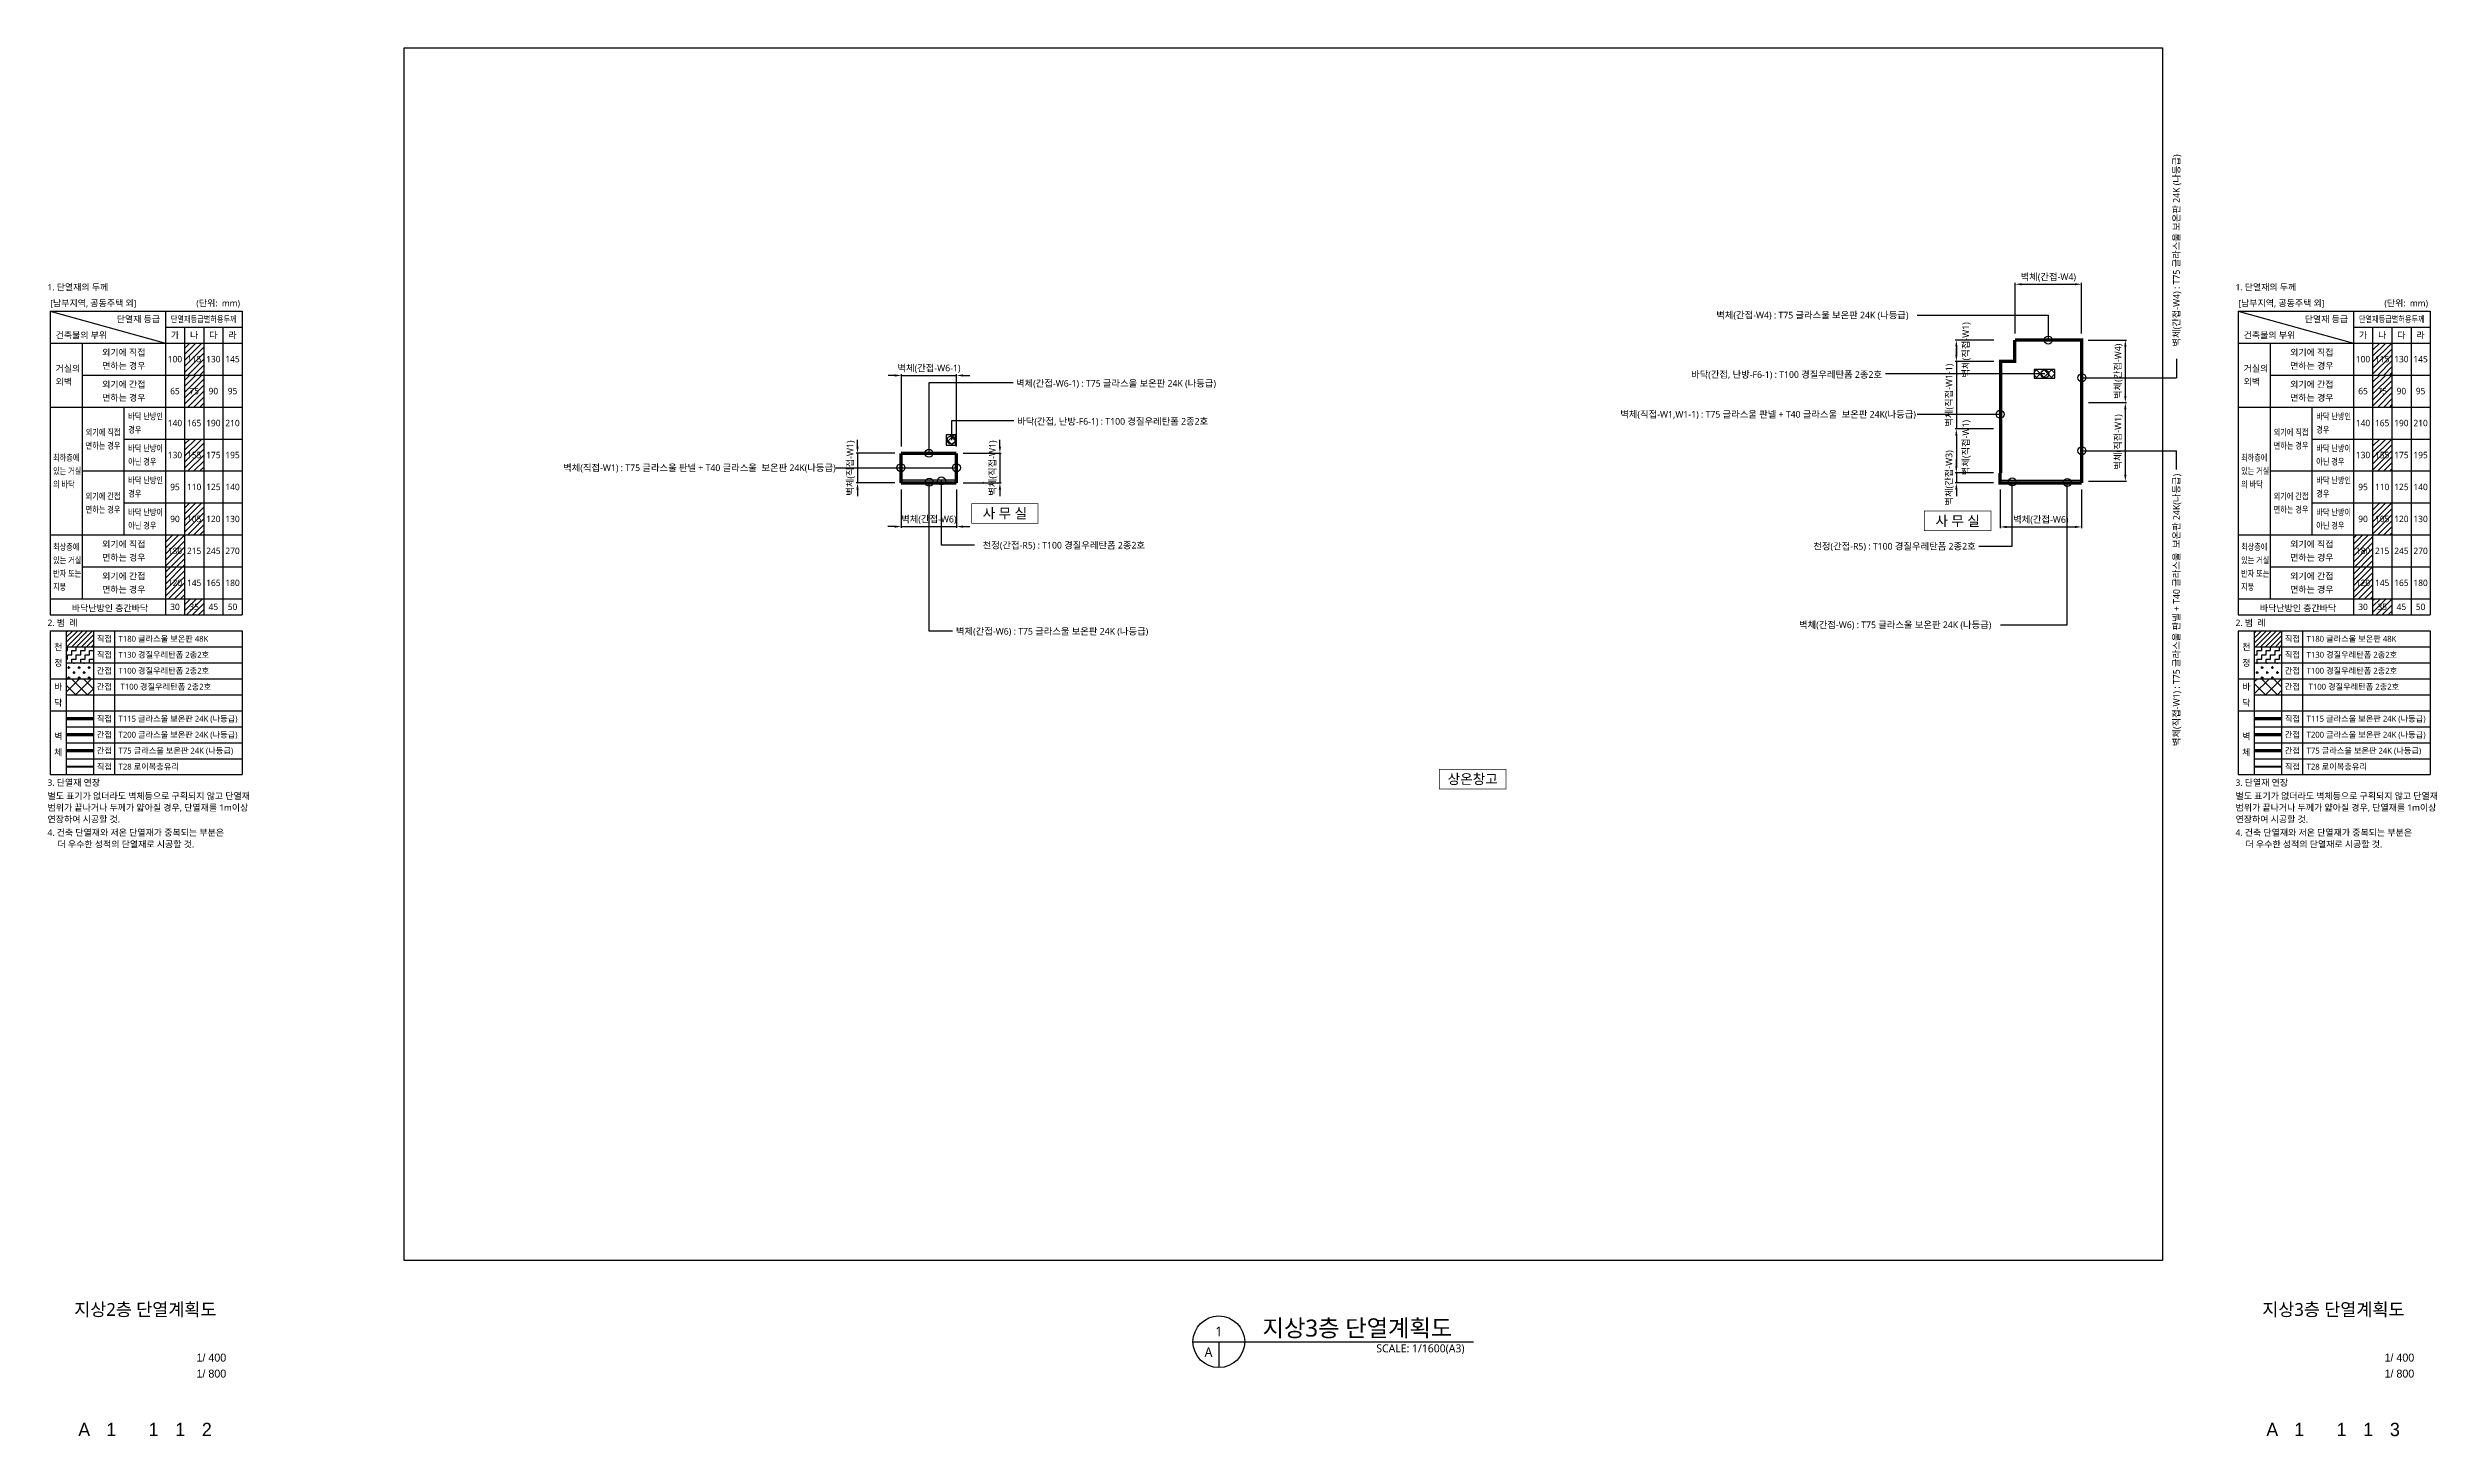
# Model space of a CAD drawing. Header units: millimetres. Extents: x -604407 to 1670407, y 506520 to 715041.
# Drawn here: x 655705 to 1013607, y 506520 to 715041 of the extents above; entities that cross this region are included whole.
import ezdxf
from ezdxf.enums import TextEntityAlignment as Align

# ---------------------------------------------------------------- set-up
doc = ezdxf.new("R2010")
doc.units = ezdxf.units.MM
doc.header["$LTSCALE"] = 1000
doc.linetypes.add('HIDDEN2', pattern=[0.1875, 0.125, -0.0625])
doc.linetypes.add('PHANTOM', pattern=[63.5, 31.75, -6.35, 6.35, -6.35, 6.35, -6.35])
doc.layers.get('DEFPOINTS').update_dxf_attribs({"color": 161})
for name, color, linetype in [('DIM', 7, 'Continuous'), ('NDIM', 7, 'Continuous'), ('SASAC 도면번호', 6, 'Continuous'), ('SYM', 7, 'Continuous'), ('TEXT', 3, 'Continuous'), ('TEXT-TITLE', 6, 'Continuous'), ('TEXT-기입', 6, 'Continuous'), ('TEXT-주', 2, 'Continuous'), ('단멸바닥', 6, 'Continuous'), ('단열', 5, 'Continuous'), ('단열선', 4, 'Continuous')]:
    doc.layers.add(name, color=color, linetype=linetype)
doc.styles.add('CGS', font='cgse', dxfattribs={"bigfont": 'cgs'})
doc.styles.add('TE', font='malgun_0.ttf')
doc.styles.add('나눔바른고딕', font='NanumBarunGothic.ttf')
doc.linetypes.add('X_LINE-ORI', pattern='A,3.5,-0.5,["X",Standard,S=0.5,R=0,X=-0.175,Y=-0.25],-0.5', length=4.5)
doc.dimstyles.new('BA', dxfattribs={"dimscale": 500, "dimtxt": 3, "dimasz": 1, "dimexe": 1, "dimexo": 5, "dimgap": 0.9, "dimtad": 1, "dimdec": 0, "dimdsep": 46, "dimlunit": 6, "dimtxsty": 'TE', "dimblk": 'DDD', "dimcen": 2.5, "dimclrd": 256, "dimclre": 256, "dimclrt": 3, "dimazin": 2, "dimtfac": 1, "dimtdec": 0, "dimtix": 1, "dimtmove": 2, "dimatfit": 3, "dimldrblk": 'DDD', "dimfxl": 1, "dimtolj": 1, "dimtzin": 0, "dimarcsym": 2})

# ---------------------------------------------------------------- blocks, each defined once
blk = doc.blocks.new('NOTE_단열재-수정')
at = {"layer": '단멸바닥'}
h = blk.add_hatch(dxfattribs=at)
h.set_pattern_fill('ANSI37', color=256, scale=400)
h.set_pattern_definition([(45, (-3729652.1, -524404.2), (-898.0256, 898.0256), []), (135, (-3729652.1, -524404.2), (-898.0256, -898.0256), [])])
h.paths.add_polyline_path([(7840, -60000), (7840, -57600), (3733, -57600), (3733, -60000)])
at = {"layer": '단열'}
h = blk.add_hatch(dxfattribs=at)
h.set_pattern_fill('ANSI31', color=256, scale=200)
h.set_pattern_definition([(45, (-3729652.1, -514804.23), (-449.01281, 449.01281), [])])
h.paths.add_polyline_path([(21493, -7200), (24373, -7200), (24373, -12000), (21493, -12000)])
h = blk.add_hatch(dxfattribs=at)
h.set_pattern_fill('ANSI31', color=256, scale=200)
h.set_pattern_definition([(45, (-3729652.1, -519604.23), (-449.01281, 449.01281), [])])
h.paths.add_polyline_path([(21493, -12000), (24373, -12000), (24373, -16800), (21493, -16800)])
h = blk.add_hatch(dxfattribs=at)
h.set_pattern_fill('ANSI31', color=256, scale=200)
h.set_pattern_definition([(45, (-3729652.1, -529204.23), (-449.01281, 449.01281), [])])
h.paths.add_polyline_path([(21493, -21600), (24373, -21600), (24373, -26400), (21493, -26400)])
h = blk.add_hatch(dxfattribs=at)
h.set_pattern_fill('ANSI31', color=256, scale=200)
h.set_pattern_definition([(45, (-3729652.1, -538804.23), (-449.01281, 449.01281), [])])
h.paths.add_polyline_path([(21493, -31200), (24373, -31200), (24373, -36000), (21493, -36000)])
h = blk.add_hatch(dxfattribs=at)
h.set_pattern_fill('ANSI31', color=256, scale=200)
h.set_pattern_definition([(45, (-3732531.6, -548404.23), (-449.01281, 449.01281), [])])
h.paths.add_polyline_path([(18613, -36000), (21493, -36000), (21493, -45600), (18613, -45600)])
h = blk.add_hatch(dxfattribs=at)
h.set_pattern_fill('ANSI31', color=256, scale=200)
h.set_pattern_definition([(45, (-292000, -178800), (-449.0128, 449.0128), [])])
h.paths.add_polyline_path([(21493, -45600), (24373, -45600), (24373, -48000), (21493, -48000)])
h = blk.add_hatch(dxfattribs=at)
h.set_pattern_fill('ANSI31', color=256, scale=166.666667, style=0)
h.set_pattern_definition([(45, (-292000, -178800), (-374.1773, 374.1773), [])])
h.paths.add_polyline_path([(3733, -52800), (7840, -52800), (7840, -50400), (3733, -50400)])
h = blk.add_hatch(dxfattribs=at)
h.set_pattern_fill('ZIGZAG', color=256, scale=5333.333333, style=0)
h.set_pattern_definition([(0, (-292000, -178800), (666.6667, 666.6667), [666.6667, -666.6667]), (90, (-291333.3, -178800), (-666.6667, 666.6667), [666.6667, -666.6667])])
h.paths.add_polyline_path([(3733, -55200), (7840, -55200), (7840, -52800), (3733, -52800)])
h = blk.add_hatch(dxfattribs=at)
h.set_pattern_fill('CROSS', color=256, scale=120, style=0)
h.set_pattern_definition([(0, (-2857928.7, 31419.2), (762, 762), [381, -1143]), (90, (-2857738.2, 31228.7), (-762, 762), [381, -1143])])
h.paths.add_polyline_path([(3733, -57600), (7840, -57600), (7840, -55200), (3733, -55200)])
for p, q in [((1333, -50400), (1333, -72000)), ((1333, -50400), (30133, -50400)), ((3733, -50400), (3733, -72000)), ((3733, -52800), (30133, -52800)), ((7840, -50400), (7840, -72000)), ((10958, -50400), (10958, -72000)), ((30133, -50400), (30133, -72000)), ((3733, -55200), (30133, -55200)), ((1333, -57600), (30133, -57600)), ((3733, -60000), (30133, -60000)), ((1333, -62400), (30133, -62400)), ((3733, -64800), (30133, -64800)), ((3733, -67200), (30133, -67200)), ((3733, -67200), (30133, -67200)), ((3733, -69600), (30133, -69600)), ((1333, -72000), (30133, -72000))]:
    blk.add_line(p, q)
at = {"layer": 'DIM'}
for p, q in [((1333, -2400), (18613, -7200)), ((1333, -2400), (30133, -2400)), ((1333, -2400), (1333, -48000)), ((18613, -2400), (18613, -48000)), ((30133, -2400), (30133, -48000)), ((18613, -4800), (30133, -4800)), ((21493, -4800), (21493, -48000)), ((24373, -4800), (24373, -48000)), ((27253, -4800), (27253, -48000)), ((1333, -7200), (30133, -7200)), ((6133, -7200), (6133, -45600)), ((6133, -12000), (30133, -12000)), ((1333, -16800), (30133, -16800)), ((12373, -16800), (12373, -36000)), ((12373, -21600), (30133, -21600)), ((6133, -26400), (30133, -26400)), ((12373, -31200), (30133, -31200)), ((1333, -36000), (30133, -36000)), ((6133, -40800), (30133, -40800)), ((1333, -45600), (30133, -45600)), ((1333, -48000), (30133, -48000))]:
    blk.add_line(p, q, dxfattribs=at)
at = {"layer": '단열선', "ltscale": 7, "const_width": 480}
blk.add_lwpolyline([(3733, -63600), (7840, -63600)], dxfattribs=at)
at = {"layer": '단열선', "linetype": 'PHANTOM', "ltscale": 0.05, "const_width": 480}
blk.add_lwpolyline([(3733, -66000), (7840, -66000)], dxfattribs=at)
at = {"layer": '단열선', "linetype": 'HIDDEN2', "ltscale": 7, "const_width": 480}
blk.add_lwpolyline([(3733, -68400), (7840, -68400)], dxfattribs=at)
at = {"layer": '단열선', "color": 3, "linetype": 'X_LINE-ORI', "ltscale": 0.8, "const_width": 300}
blk.add_lwpolyline([(3733, -70800), (7840, -70800)], dxfattribs=at)
at = {"layer": 'TEXT-기입', "style": '나눔바른고딕'}
for s, height, p in [('1. 단열재의 두께', 960, (922, 1200)), ('[남부지역, 공동주택 외]', 960, (1333, -1200)), ('(단위:  mm)', 960, (23259, -1200)), ('건축물의 부위', 960, (2133, -6000)), ('거실의', 960, (2133, -11000)), ('외벽', 960, (2133, -13000)), ('2. 범  례', 960, (922, -49200)), ('T180 글라스울 보온판 48K', 880, (11597, -51600)), ('T130 경질우레탄폼 2종2호', 880, (11597, -54000)), ('T100 경질우레탄폼 2종2호', 880, (11597, -56400)), (' T100 경질우레탄폼 2종2호', 880, (11597, -58800)), ('T115 글라스울 보온판 24K (나등급)', 880, (11597, -63600)), ('T200 글라스울 보온판 24K (나등급)', 880, (11597, -66000)), ('T75 글라스울 보온판 24K (나등급)', 880, (11597, -68400)), ('T28 로이복층유리', 880, (11597, -70800)), ('3. 단열재 연장', 960, (922, -73200)), ('별도 표기가 없더라도 벽체등으로 구획되지 않고 단열재', 960, (922, -75200)), ('연장하여 시공할 것.', 960, (922, -78700)), ('범위가 끝나거나 두께가 얇아질 경우, 단열재를 1m이상', 960, (922, -76950)), ('4. 건축 단열재와 저온 단열재가 중복되는 부분은', 960, (922, -80700)), ('더 우수한 성적의 단열재로 시공할 것.', 960, (2422, -82450))]:
    blk.add_text(s, height=height, dxfattribs=at).set_placement(p, align=Align.MIDDLE_LEFT)
blk.add_text('단열재 등급', height=960, dxfattribs=at).set_placement((17813, -3600), align=Align.MIDDLE_RIGHT)
at = {"layer": 'TEXT-기입', "style": '나눔바른고딕', "width": 0.8}
for s, p in [('단열재등급별허용두께', (24373, -3600)), ('외기에 직접', (9253, -20600)), ('면하는 경우', (9253, -22600)), ('외기에 간접', (9253, -30200)), ('면하는 경우', (9253, -32200))]:
    blk.add_text(s, height=960, dxfattribs=at).set_placement(p, align=Align.MIDDLE_CENTER)
at = {"layer": 'TEXT-기입', "style": '나눔바른고딕'}
for s, height, p in [('가', 960, (20053, -6000)), ('나', 960, (22933, -6000)), ('다', 960, (25813, -6000)), ('라', 960, (28693, -6000)), ('외기에 직접', 960, (12373, -8600)), ('면하는 경우', 960, (12373, -10600)), ('100', 960, (20051, -9600)), ('115', 960, (22932, -9600)), ('130', 960, (25813, -9600)), ('145', 960, (28693, -9600)), ('외기에 간접', 960, (12373, -13400)), ('65', 960, (20051, -14400)), ('75', 960, (22932, -14400)), ('90', 960, (25813, -14400)), ('95', 960, (28693, -14400)), ('면하는 경우', 960, (12373, -15400)), ('140', 960, (20051, -19200)), ('165', 960, (22932, -19200)), ('190', 960, (25813, -19200)), ('210', 960, (28693, -19200)), ('130', 960, (20051, -24000)), ('155', 960, (22932, -24000)), ('175', 960, (25813, -24000)), ('195', 960, (28693, -24000)), ('95', 960, (20051, -28800)), ('110', 960, (22932, -28800)), ('125', 960, (25813, -28800)), ('140', 960, (28693, -28800)), ('90', 960, (20051, -33600)), ('105', 960, (22932, -33600)), ('120', 960, (25813, -33600)), ('130', 960, (28693, -33600)), ('외기에 직접', 960, (12373, -37400)), ('면하는 경우', 960, (12373, -39400)), ('180', 960, (20051, -38400)), ('215', 960, (22932, -38400)), ('245', 960, (25813, -38400)), ('270', 960, (28693, -38400)), ('외기에 간접', 960, (12373, -42200)), ('120', 960, (20051, -43200)), ('145', 960, (22932, -43200)), ('165', 960, (25813, -43200)), ('180', 960, (28693, -43200)), ('바닥난방인 층간바닥', 960, (10297, -47000)), ('면하는 경우', 960, (12373, -44200)), ('30', 960, (20051, -46800)), ('35', 960, (22932, -46800)), ('45', 960, (25813, -46800)), ('50', 960, (28693, -46800)), ('천', 960, (2533, -52800)), ('직접', 880, (9454, -51600)), ('직접', 880, (9454, -54000)), ('정', 960, (2533, -55200)), ('간접', 880, (9454, -56400)), ('바', 960, (2533, -58800)), ('닥', 960, (2533, -61200)), ('간접', 880, (9454, -58800)), ('직접', 880, (9454, -63600)), ('벽', 960, (2533, -66251)), ('간접', 880, (9454, -66000)), ('간접', 880, (9454, -68400)), ('체', 960, (2533, -68651)), ('직접', 880, (9454, -70800))]:
    blk.add_text(s, height=height, dxfattribs=at).set_placement(p, align=Align.MIDDLE_CENTER)
at = {"layer": 'TEXT-기입', "style": '나눔바른고딕', "width": 0.8}
for s, p in [('바닥 난방인', (13031, -18200)), ('경우', (13031, -20200)), ('최하층에', (1751, -24400)), ('아닌 경우', (13031, -25000)), ('바닥 난방이', (13031, -23000)), ('의 바닥', (1751, -28400)), ('있는 거실', (1751, -26400)), ('바닥 난방인', (13031, -27800)), ('경우', (13031, -29800)), ('바닥 난방이', (13031, -32600)), ('아닌 경우', (13031, -34600)), ('최상층에', (1751, -37800)), ('있는 거실', (1751, -39800)), ('반자 또는', (1751, -41800)), ('지붕', (1751, -43800))]:
    blk.add_text(s, height=960, dxfattribs=at).set_placement(p, align=Align.MIDDLE_LEFT)
blk = doc.blocks.new('*D50')
at = {"layer": 'DEFPOINTS', "color": 0, "ltscale": 0.4, "transparency": 16777216}
for p in [(783848, 654135), (777249, 649685), (783848, 649685)]:
    blk.add_point(p, dxfattribs=at)
at = {"layer": 'NDIM', "lineweight": -2, "ltscale": 0.4, "transparency": 16777216}
for p, q in [((777249, 655135), (777249, 656135)), ((782848, 654135), (777049, 654135)), ((777249, 654135), (777249, 649685)), ((782848, 649685), (777049, 649685)), ((777249, 648685), (777249, 647685))]:
    blk.add_line(p, q, dxfattribs=at)
at = {"layer": 'NDIM', "ltscale": 0.4, "transparency": 16777216}
for points in [[(777083, 655135), (777416, 655135), (777249, 654135)], [(777083, 648685), (777416, 648685), (777249, 649685)]]:
    blk.add_solid(points, dxfattribs=at)
at = {"layer": 'NDIM', "color": 3, "ltscale": 0.4, "transparency": 16777216, "insert": (776242, 651910), "char_height": 1000, "attachment_point": 5, "rotation": 90, "style": 'TE'}
blk.add_mtext('\\A1;벽체(직접-W1)', dxfattribs=at)
blk = doc.blocks.new('DDD')
at = {"layer": 'DIM', "color": 0}
for p, q in [((-1, 0), (1, 0)), ((0, -1), (0, 1))]:
    blk.add_line(p, q, dxfattribs=at)
for radius in [0.6, 0.3]:
    blk.add_circle((0, 0), radius, dxfattribs=at)
blk = doc.blocks.new('*D51')
at = {"layer": 'DEFPOINTS', "color": 0, "ltscale": 0.4, "transparency": 16777216}
for p in [(792098, 654135), (792098, 649685), (798622, 649685)]:
    blk.add_point(p, dxfattribs=at)
at = {"layer": 'NDIM', "lineweight": -2, "ltscale": 0.4, "transparency": 16777216}
for p, q in [((798622, 655135), (798622, 656135)), ((793098, 654135), (798822, 654135)), ((798622, 654135), (798622, 649685)), ((793098, 649685), (798822, 649685)), ((798622, 648685), (798622, 647685))]:
    blk.add_line(p, q, dxfattribs=at)
at = {"layer": 'NDIM', "ltscale": 0.4, "transparency": 16777216}
for points in [[(798455, 655135), (798789, 655135), (798622, 654135)], [(798455, 648685), (798789, 648685), (798622, 649685)]]:
    blk.add_solid(points, dxfattribs=at)
at = {"layer": 'NDIM', "color": 3, "ltscale": 0.4, "transparency": 16777216, "insert": (797614, 651910), "char_height": 1000, "attachment_point": 5, "rotation": 90, "style": 'TE'}
blk.add_mtext('\\A1;벽체(직접-W1)', dxfattribs=at)
blk = doc.blocks.new('*D52')
at = {"layer": 'DEFPOINTS', "color": 0, "ltscale": 0.4, "transparency": 16777216}
for p in [(792098, 665816), (783848, 654135), (792098, 654135)]:
    blk.add_point(p, dxfattribs=at)
at = {"layer": 'NDIM', "lineweight": -2, "ltscale": 0.4, "transparency": 16777216}
for p, q in [((782848, 665816), (781848, 665816)), ((783848, 655135), (783848, 666016)), ((783848, 665816), (792098, 665816)), ((792098, 655135), (792098, 666016)), ((793098, 665816), (794098, 665816))]:
    blk.add_line(p, q, dxfattribs=at)
at = {"layer": 'NDIM', "ltscale": 0.4, "transparency": 16777216}
for points in [[(782848, 665983), (782848, 665649), (783848, 665816)], [(793098, 665983), (793098, 665649), (792098, 665816)]]:
    blk.add_solid(points, dxfattribs=at)
at = {"layer": 'NDIM', "color": 3, "ltscale": 0.4, "transparency": 16777216, "insert": (787973, 666824), "char_height": 1000, "attachment_point": 5, "style": 'TE'}
blk.add_mtext('\\A1;벽체(간접-W6-1)', dxfattribs=at)
blk = doc.blocks.new('*D53')
at = {"layer": 'DEFPOINTS', "color": 0, "ltscale": 0.4, "transparency": 16777216}
for p in [(783811, 649685), (792098, 649685), (792098, 643124)]:
    blk.add_point(p, dxfattribs=at)
at = {"layer": 'NDIM', "lineweight": -2, "ltscale": 0.4, "transparency": 16777216}
for p, q in [((783811, 648685), (783811, 642924)), ((792098, 648685), (792098, 642924)), ((782811, 643124), (781811, 643124)), ((783811, 643124), (792098, 643124)), ((793098, 643124), (794098, 643124))]:
    blk.add_line(p, q, dxfattribs=at)
at = {"layer": 'NDIM', "ltscale": 0.4, "transparency": 16777216}
for points in [[(782811, 643291), (782811, 642957), (783811, 643124)], [(793098, 643291), (793098, 642957), (792098, 643124)]]:
    blk.add_solid(points, dxfattribs=at)
at = {"layer": 'NDIM', "color": 3, "ltscale": 0.4, "transparency": 16777216, "insert": (787954, 644132), "char_height": 1000, "attachment_point": 5, "style": 'TE'}
blk.add_mtext('\\A1;벽체(간접-W6)', dxfattribs=at)
blk = doc.blocks.new('*D54')
at = {"layer": 'DEFPOINTS', "color": 0, "ltscale": 0.4, "transparency": 16777216}
for p in [(960961, 679515), (950986, 671135), (960961, 671135)]:
    blk.add_point(p, dxfattribs=at)
at = {"layer": 'NDIM', "lineweight": -2, "ltscale": 0.4, "transparency": 16777216}
for p, q in [((950986, 672135), (950986, 679715)), ((951986, 679515), (959961, 679515)), ((960961, 672135), (960961, 679715))]:
    blk.add_line(p, q, dxfattribs=at)
at = {"layer": 'NDIM', "ltscale": 0.4, "transparency": 16777216}
for points in [[(951986, 679681), (951986, 679348), (950986, 679515)], [(959961, 679681), (959961, 679348), (960961, 679515)]]:
    blk.add_solid(points, dxfattribs=at)
at = {"layer": 'NDIM', "color": 3, "ltscale": 0.4, "transparency": 16777216, "insert": (955973, 680522), "char_height": 1000, "attachment_point": 5, "style": 'TE'}
blk.add_mtext('\\A1;벽체(간접-W4)', dxfattribs=at)
blk = doc.blocks.new('*D55')
at = {"layer": 'DEFPOINTS', "color": 0, "ltscale": 0.4, "transparency": 16777216}
for p in [(961011, 661735), (961011, 649935), (967532, 649935)]:
    blk.add_point(p, dxfattribs=at)
at = {"layer": 'NDIM', "lineweight": -2, "ltscale": 0.4, "transparency": 16777216}
for p, q in [((962011, 661735), (967732, 661735)), ((967532, 660735), (967532, 650935)), ((962011, 649935), (967732, 649935))]:
    blk.add_line(p, q, dxfattribs=at)
at = {"layer": 'NDIM', "ltscale": 0.4, "transparency": 16777216}
for points in [[(967365, 660735), (967699, 660735), (967532, 661735)], [(967365, 650935), (967699, 650935), (967532, 649935)]]:
    blk.add_solid(points, dxfattribs=at)
at = {"layer": 'NDIM', "color": 3, "ltscale": 0.4, "transparency": 16777216, "insert": (966525, 655835), "char_height": 1000, "attachment_point": 5, "rotation": 90, "style": 'TE'}
blk.add_mtext('\\A1;벽체(직접-W1)', dxfattribs=at)
blk = doc.blocks.new('*D56')
at = {"layer": 'DEFPOINTS', "color": 0, "ltscale": 0.4, "transparency": 16777216}
for p in [(960961, 671135), (961011, 661735), (967532, 661735)]:
    blk.add_point(p, dxfattribs=at)
at = {"layer": 'NDIM', "lineweight": -2, "ltscale": 0.4, "transparency": 16777216}
for p, q in [((961961, 671135), (967732, 671135)), ((967532, 670135), (967532, 662735)), ((962011, 661735), (967732, 661735))]:
    blk.add_line(p, q, dxfattribs=at)
at = {"layer": 'NDIM', "ltscale": 0.4, "transparency": 16777216}
for points in [[(967365, 670135), (967699, 670135), (967532, 671135)], [(967365, 662735), (967699, 662735), (967532, 661735)]]:
    blk.add_solid(points, dxfattribs=at)
at = {"layer": 'NDIM', "color": 3, "ltscale": 0.4, "transparency": 16777216, "insert": (966525, 666435), "char_height": 1000, "attachment_point": 5, "rotation": 90, "style": 'TE'}
blk.add_mtext('\\A1;벽체(간접-W4)', dxfattribs=at)
blk = doc.blocks.new('*D57')
at = {"layer": 'DEFPOINTS', "color": 0, "ltscale": 0.4, "transparency": 16777216}
for p in [(942174, 649685), (948736, 651185), (948736, 649685)]:
    blk.add_point(p, dxfattribs=at)
at = {"layer": 'NDIM', "lineweight": -2, "ltscale": 0.4, "transparency": 16777216}
for p, q in [((942174, 652185), (942174, 653185)), ((947736, 651185), (941974, 651185)), ((947736, 649685), (941974, 649685)), ((942174, 651185), (942174, 649685)), ((942174, 648685), (942174, 647685))]:
    blk.add_line(p, q, dxfattribs=at)
at = {"layer": 'NDIM', "ltscale": 0.4, "transparency": 16777216}
for points in [[(942008, 652185), (942341, 652185), (942174, 651185)], [(942008, 648685), (942341, 648685), (942174, 649685)]]:
    blk.add_solid(points, dxfattribs=at)
at = {"layer": 'NDIM', "color": 3, "ltscale": 0.4, "transparency": 16777216, "insert": (941167, 650435), "char_height": 1000, "attachment_point": 5, "rotation": 90, "style": 'TE'}
blk.add_mtext('\\A1;벽체(간접-W3)', dxfattribs=at)
blk = doc.blocks.new('*D58')
at = {"layer": 'DEFPOINTS', "color": 0, "ltscale": 0.4, "transparency": 16777216}
for p in [(948736, 657790), (942174, 651185), (948736, 651185)]:
    blk.add_point(p, dxfattribs=at)
at = {"layer": 'NDIM', "lineweight": -2, "ltscale": 0.4, "transparency": 16777216}
for p, q in [((947736, 657790), (941974, 657790)), ((942174, 656790), (942174, 652185)), ((947736, 651185), (941974, 651185))]:
    blk.add_line(p, q, dxfattribs=at)
at = {"layer": 'NDIM', "ltscale": 0.4, "transparency": 16777216}
for points in [[(942008, 656790), (942341, 656790), (942174, 657790)], [(942008, 652185), (942341, 652185), (942174, 651185)]]:
    blk.add_solid(points, dxfattribs=at)
at = {"layer": 'NDIM', "color": 3, "ltscale": 0.4, "transparency": 16777216, "insert": (943694, 654988), "char_height": 1000, "attachment_point": 5, "rotation": 90, "style": 'TE'}
blk.add_mtext('\\A1;벽체(직접-W1)', dxfattribs=at)
blk = doc.blocks.new('*D59')
at = {"layer": 'DEFPOINTS', "color": 0, "ltscale": 0.4, "transparency": 16777216}
for p in [(948811, 667935), (942174, 657790), (948736, 657790)]:
    blk.add_point(p, dxfattribs=at)
at = {"layer": 'NDIM', "lineweight": -2, "ltscale": 0.4, "transparency": 16777216}
for p, q in [((942174, 668935), (942174, 669935)), ((947811, 667935), (941974, 667935)), ((942174, 667935), (942174, 657790)), ((947736, 657790), (941974, 657790)), ((942174, 656790), (942174, 655790))]:
    blk.add_line(p, q, dxfattribs=at)
at = {"layer": 'NDIM', "ltscale": 0.4, "transparency": 16777216}
for points in [[(942008, 668935), (942341, 668935), (942174, 667935)], [(942008, 656790), (942341, 656790), (942174, 657790)]]:
    blk.add_solid(points, dxfattribs=at)
at = {"layer": 'NDIM', "color": 3, "ltscale": 0.4, "transparency": 16777216, "insert": (941167, 662863), "char_height": 1000, "attachment_point": 5, "rotation": 90, "style": 'TE'}
blk.add_mtext('\\A1;벽체(직접-W1-1)', dxfattribs=at)
blk = doc.blocks.new('*D60')
at = {"layer": 'DEFPOINTS', "color": 0, "ltscale": 0.4, "transparency": 16777216}
for p in [(948811, 671135), (942174, 667935), (948811, 667935)]:
    blk.add_point(p, dxfattribs=at)
at = {"layer": 'NDIM', "lineweight": -2, "ltscale": 0.4, "transparency": 16777216}
for p, q in [((947811, 671135), (941974, 671135)), ((942174, 670135), (942174, 668935)), ((947811, 667935), (941974, 667935))]:
    blk.add_line(p, q, dxfattribs=at)
at = {"layer": 'NDIM', "ltscale": 0.4, "transparency": 16777216}
for points in [[(942008, 670135), (942341, 670135), (942174, 671135)], [(942008, 668935), (942341, 668935), (942174, 667935)]]:
    blk.add_solid(points, dxfattribs=at)
at = {"layer": 'NDIM', "color": 3, "ltscale": 0.4, "transparency": 16777216, "insert": (943694, 669662), "char_height": 1000, "attachment_point": 5, "rotation": 90, "style": 'TE'}
blk.add_mtext('\\A1;벽체(직접-W1)', dxfattribs=at)
blk = doc.blocks.new('*D61')
at = {"layer": 'DEFPOINTS', "color": 0, "ltscale": 0.4, "transparency": 16777216}
for p in [(948736, 649685), (960961, 649685), (960961, 643074)]:
    blk.add_point(p, dxfattribs=at)
at = {"layer": 'NDIM', "lineweight": -2, "ltscale": 0.4, "transparency": 16777216}
for p, q in [((948736, 648685), (948736, 642874)), ((960961, 648685), (960961, 642874)), ((949736, 643074), (959961, 643074))]:
    blk.add_line(p, q, dxfattribs=at)
at = {"layer": 'NDIM', "ltscale": 0.4, "transparency": 16777216}
for points in [[(949736, 643241), (949736, 642907), (948736, 643074)], [(959961, 643241), (959961, 642907), (960961, 643074)]]:
    blk.add_solid(points, dxfattribs=at)
at = {"layer": 'NDIM', "color": 3, "ltscale": 0.4, "transparency": 16777216, "insert": (954848, 644082), "char_height": 1000, "attachment_point": 5, "style": 'TE'}
blk.add_mtext('\\A1;벽체(간접-W6)', dxfattribs=at)

msp = doc.modelspace()

# ---------------------------------------------------------------- hatches: boundary and pattern name
at = {"layer": '단멸바닥'}
h = msp.add_hatch(dxfattribs=at)
h.set_pattern_fill('ANSI37', color=256, scale=250)
h.set_pattern_definition([(45, (-271604.2, 286116.5), (-561.266, 561.266), []), (135, (-271604.2, 286116.5), (-561.266, -561.266), [])])
h.paths.add_polyline_path([(790560.7, 655335.5), (791960.7, 655335.5), (791960.7, 656885.5), (790560.7, 656885.5)])
h.paths.add_polyline_path([(956960.7, 666690.5), (953860.7, 666690.5), (953860.7, 665415.5), (956960.7, 665415.5)])
at = {"layer": '단열'}
h = msp.add_hatch(dxfattribs=at)
h.set_pattern_fill('CROSS', color=256, scale=50, style=0)
h.set_pattern_definition([(0, (-271604.2, 286116.54), (317.5, 317.5), [158.75, -476.25]), (90, (-271524.83, 286037.16), (-317.5, 317.5), [158.75, -476.25])])
h.paths.add_polyline_path([(792098.2, 650085.5), (783773.2, 650085.5), (783773.2, 649685.5), (792098.2, 649685.5)])
h.paths.add_polyline_path([(948773.2, 650085.5), (960860.7, 650085.5), (960860.7, 649685.5), (948773.2, 649685.5)])

# ---------------------------------------------------------------- linework, layer by layer
for points in [[(936293.9, 674877.4), (955973.2, 674877.4), (955973.2, 671135.5)], [(800622.6, 664716.5), (787973.2, 664716.5), (787973.2, 654135.5)], [(800716.8, 659002.7), (791332.5, 659002.7), (791332.5, 656117.7)], [(948778.8, 628380), (958823.2, 628380), (958823.2, 649685.5)]]:
    msp.add_lwpolyline(points)
at = {"layer": 'DEFPOINTS'}
msp.add_lwpolyline([(709193, 715040.9), (973120.6, 715040.9), (973120.6, 532898), (709193, 532898)], close=True, dxfattribs=at)
at = {"layer": 'SASAC 도면번호'}
msp.add_line((796048.2, 649785.5), (796248.2, 649585.5), dxfattribs=at)
at = {"layer": 'SYM'}
for p, q in [((955436.3, 666045.4), (931515, 666045.4)), ((975208.4, 668297), (975208.4, 665485.5)), ((961010.7, 665485.5), (975208.4, 665485.5)), ((936273.3, 659985.5), (948735.7, 659985.5)), ((773984.3, 651960.5), (792098.2, 651960.5)), ((961010.7, 654510.5), (975208.4, 654510.5)), ((975208.4, 651698.9), (975208.4, 654510.5)), ((827601.2, 520720.4), (869712.4, 520720.4)), ((831479.9, 520720.4), (831479.9, 516841.6))]:
    msp.add_line(p, q, dxfattribs=at)
for points in [[(791523.2, 627402.8), (788023.2, 627402.8), (788023.2, 649785.5)], [(794832.3, 640327.1), (789832.3, 640327.1), (789832.3, 649985.5)], [(945569.7, 640177.1), (950569.7, 640177.1), (950569.7, 649835.5)]]:
    msp.add_lwpolyline(points, dxfattribs=at)
for centre, radius in [((955973.2, 671135.5), 600), ((955436.3, 666045.4), 600), ((961010.7, 665485.5), 600), ((948735.7, 659985.5), 600), ((791295, 656117.7), 600), ((961010.7, 654510.5), 600), ((783773.2, 651960.5), 600), ((787973.2, 654135.5), 600), ((792098.2, 651960.5), 600), ((788023.2, 649785.5), 600), ((789832.3, 649985.5), 600), ((950569.7, 649835.5), 600), ((958823.2, 649748), 600), ((831479.9, 520720.4), 3878.8)]:
    msp.add_circle(centre, radius, dxfattribs=at)
at = {"layer": 'TEXT-주', "const_width": 93.8}
for points in [[(794374.7, 643631.1), (804359.1, 643631.1), (804359.1, 646584.2), (794374.7, 646584.2)], [(937373.7, 642499.6), (947358.1, 642499.6), (947358.1, 645452.7), (937373.7, 645452.7)], [(864591.7, 603741.1), (874576.1, 603741.1), (874576.1, 606694.2), (864591.7, 606694.2)]]:
    msp.add_lwpolyline(points, close=True, dxfattribs=at)
at = {"layer": '단멸바닥'}
for points in [[(956960.7, 666690.5), (953860.7, 666690.5), (953860.7, 665415.5), (956960.7, 665415.5)], [(790560.7, 655335.5), (791960.7, 655335.5), (791960.7, 656885.5), (790560.7, 656885.5)]]:
    msp.add_lwpolyline(points, close=True, dxfattribs=at)
at = {"layer": '단열'}
for points in [[(792098.2, 650085.5), (783773.2, 650085.5), (783773.2, 649685.5), (792098.2, 649685.5)], [(948773.2, 650085.5), (960960.7, 650085.5), (960960.7, 649685.5), (948773.2, 649685.5)]]:
    msp.add_lwpolyline(points, close=True, dxfattribs=at)
at = {"layer": '단열선', "ltscale": 7, "const_width": 500}
for points in [[(948810.7, 651185.5), (948810.7, 667935.5), (950935.7, 667935.5), (950935.7, 671135.5)], [(960960.7, 661735.5), (960960.7, 649685.5)], [(783773.2, 654135.5), (783773.2, 649685.5)], [(792098.2, 649685.5), (792098.2, 654135.5)]]:
    msp.add_lwpolyline(points, dxfattribs=at)
at = {"layer": '단열선', "linetype": 'HIDDEN2', "ltscale": 10, "const_width": 500}
for points in [[(950985.7, 671135.5), (960960.7, 671135.5), (960960.7, 661735.5)], [(792098.2, 654135.5), (783773.2, 654135.5)], [(948735.7, 651185.5), (948735.7, 649685.5), (960960.7, 649685.5)], [(783773.2, 649685.5), (792098.2, 649685.5)]]:
    msp.add_lwpolyline(points, dxfattribs=at)

# ---------------------------------------------------------------- block references
at = {"layer": 'SASAC 도면번호'}
for p in [(654756.8, 677877.1), (983156.8, 677877.1)]:
    msp.add_blockref('NOTE_단열재-수정', p, dxfattribs=at)

# ---------------------------------------------------------------- texts
at = {"layer": 'TEXT', "style": '나눔바른고딕'}
for s, p in [('벽체(간접-W4) : T75 글라스울 보온판 24K (나등급)', (975208.4, 699017.8)), ('벽체(직접-W1) : T75 글라스울 판넬 + T40 글라스울  보온판 24K(나등급)', (975208.4, 651054.4))]:
    msp.add_text(s, height=1000, rotation=90, dxfattribs=at).set_placement(p, align=Align.MIDDLE_RIGHT)
for s, p in [('벽체(간접-W4) : T75 글라스울 보온판 24K (나등급)', (906133.6, 674877.4)), ('벽체(간접-W6-1) : T75 글라스울 보온판 24K (나등급)', (801030.2, 664631.9)), ('바닥(간접, 난방-F6-1) : T100 경질우레탄폼 2종2호', (801218.2, 658926.5)), ('벽체(간접-W6) : T75 글라스울 보온판 24K (나등급)', (792023.2, 627402.8)), ('벽체(간접-W6) : T75 글라스울 보온판 24K (나등급)', (918559.9, 628377.8))]:
    msp.add_text(s, height=1000, dxfattribs=at).set_placement(p, align=Align.MIDDLE_LEFT)
for s, p in [('바닥(간접, 난방-F6-1) : T100 경질우레탄폼 2종2호', (931015, 665960.4)), ('벽체(직접-W1,W1-1) : T75 글라스울 판넬 + T40 글라스울  보온판 24K(나등급)', (936102.9, 659985.5)), ('벽체(직접-W1) : T75 글라스울 판넬 + T40 글라스울  보온판 24K(나등급)', (773971.1, 651960.5)), ('천정(간접-R5) : T100 경질우레탄폼 2종2호', (820398.8, 640327.1)), ('천정(간접-R5) : T100 경질우레탄폼 2종2호', (945069.7, 640177.1))]:
    msp.add_text(s, height=1000, dxfattribs=at).set_placement(p, align=Align.MIDDLE_RIGHT)
for s, p in [('1', (831479.9, 522271.9)), ('A', (829928.4, 519168.8))]:
    msp.add_text(s, height=1440, dxfattribs=at).set_placement(p, align=Align.MIDDLE)
msp.add_text('지상3층 단열계획도', height=2560, dxfattribs=at).set_placement((838039.9, 521496.1))
msp.add_text('SCALE: 1/1600(A3)', height=1200, dxfattribs=at).set_placement((868355.4, 520332.5), align=Align.TOP_RIGHT)
at = {"layer": 'TEXT-TITLE', "style": '나눔바른고딕'}
for s, p in [('지상2층 단열계획도', (670356.8, 525569.6)), ('지상3층 단열계획도', (998756.8, 525569.6))]:
    msp.add_text(s, height=1920, dxfattribs=at).set_placement(p, align=Align.MIDDLE_CENTER)
at = {"layer": 'TEXT-기입', "style": 'CGS'}
for s, p in [('1/ 400', (678038.3, 517380.9)), ('1/ 400', (1006438.3, 517380.9)), ('1/ 800', (678038.3, 514980.9)), ('1/ 800', (1006438.3, 514980.9))]:
    msp.add_text(s, height=1200, dxfattribs=at).set_placement(p, align=Align.BOTTOM_LEFT)
for s, p in [('A', (661187.8, 507548.6)), ('1', (665238.1, 507548.6)), ('1', (671587.8, 507548.6)), ('1', (675587.8, 507548.6)), ('2', (679587.8, 507548.6)), ('A', (989587.8, 507548.6)), ('1', (993638.1, 507548.6)), ('1', (999987.8, 507548.6)), ('1', (1003987.8, 507548.6)), ('3', (1007987.8, 507548.6))]:
    msp.add_text(s, height=2000, dxfattribs=at).set_placement(p, align=Align.MIDDLE_CENTER)
at = {"layer": 'TEXT-주', "style": '나눔바른고딕'}
for s, p in [('사 무 실', (799366.9, 645107.6)), ('사 무 실', (942365.9, 643976.2)), ('상온창고', (869583.9, 605217.7))]:
    msp.add_text(s, height=1500, dxfattribs=at).set_placement(p, align=Align.MIDDLE_CENTER)

# ---------------------------------------------------------------- dimensions: what is measured, and where the dimension line sits
at = {"layer": 'NDIM', "ltscale": 0.4}
for base, p1, p2, text, picture, middle in [((960960.7, 679514.5), (950985.7, 671135.5), (960960.7, 671135.5), '벽체(간접-W4)', '*D54', (955973.2, 680522)), ((792098.2, 665816.1), (783848.2, 654135.5), (792098.2, 654135.5), '벽체(간접-W6-1)', '*D52', (787973.2, 666823.6)), ((792098.2, 643124.1), (783810.7, 649685.5), (792098.2, 649685.5), '벽체(간접-W6)', '*D53', (787954.4, 644131.7)), ((960960.7, 643074.1), (948735.7, 649685.5), (960960.7, 649685.5), '벽체(간접-W6)', '*D61', (954848.2, 644081.7))]:
    dim = msp.add_linear_dim(base=base, p1=p1, p2=p2, text=text, dimstyle='BA', override={"dimscale": 200, "dimtxt": 5, "dimasz": 5, "dimgap": 1.5, "dimsah": 1}, dxfattribs=at)
    dim.commit()
    dim.dimension.update_dxf_attribs({"geometry": picture, "text_midpoint": middle})
for base, p1, p2, picture, middle in [((942174.3, 667935.5), (948810.7, 671135.5), (948810.7, 667935.5), '*D60', (943694, 669662)), ((942174.3, 651185.5), (948735.7, 657790.5), (948735.7, 651185.5), '*D58', (943694, 654988))]:
    dim = msp.add_linear_dim(base=base, p1=p1, p2=p2, angle=270, text='벽체(직접-W1)', dimstyle='BA', override={"dimscale": 200, "dimtxt": 5, "dimasz": 5, "dimgap": 1.5, "dimsah": 1}, dxfattribs=at)
    dim.commit()
    dim.dimension.update_dxf_attribs({"geometry": picture, "text_midpoint": middle, "dimtype": 160})
for base, p1, p2, text, picture, middle in [((942174.3, 657790.5), (948810.7, 667935.5), (948735.7, 657790.5), '벽체(직접-W1-1)', '*D59', (941166.8, 662863)), ((967532.1, 661735.5), (960960.7, 671135.5), (961010.7, 661735.5), '벽체(간접-W4)', '*D56', (966524.5, 666435.5)), ((967532.1, 649935.5), (961010.7, 661735.5), (961010.7, 649935.5), '벽체(직접-W1)', '*D55', (966524.5, 655835.5)), ((777249.3, 649685.5), (783848.2, 654135.5), (783848.2, 649685.5), '벽체(직접-W1)', '*D50', (776241.8, 651910.5)), ((798622, 649685.5), (792098.2, 654135.5), (792098.2, 649685.5), '벽체(직접-W1)', '*D51', (797614.5, 651910.5)), ((942174.3, 649685.5), (948735.7, 651185.5), (948735.7, 649685.5), '벽체(간접-W3)', '*D57', (941166.8, 650435.5))]:
    dim = msp.add_linear_dim(base=base, p1=p1, p2=p2, angle=270, text=text, dimstyle='BA', override={"dimscale": 200, "dimtxt": 5, "dimasz": 5, "dimgap": 1.5, "dimsah": 1}, dxfattribs=at)
    dim.commit()
    dim.dimension.update_dxf_attribs({"geometry": picture, "text_midpoint": middle})

doc.saveas('drawing.dxf')
